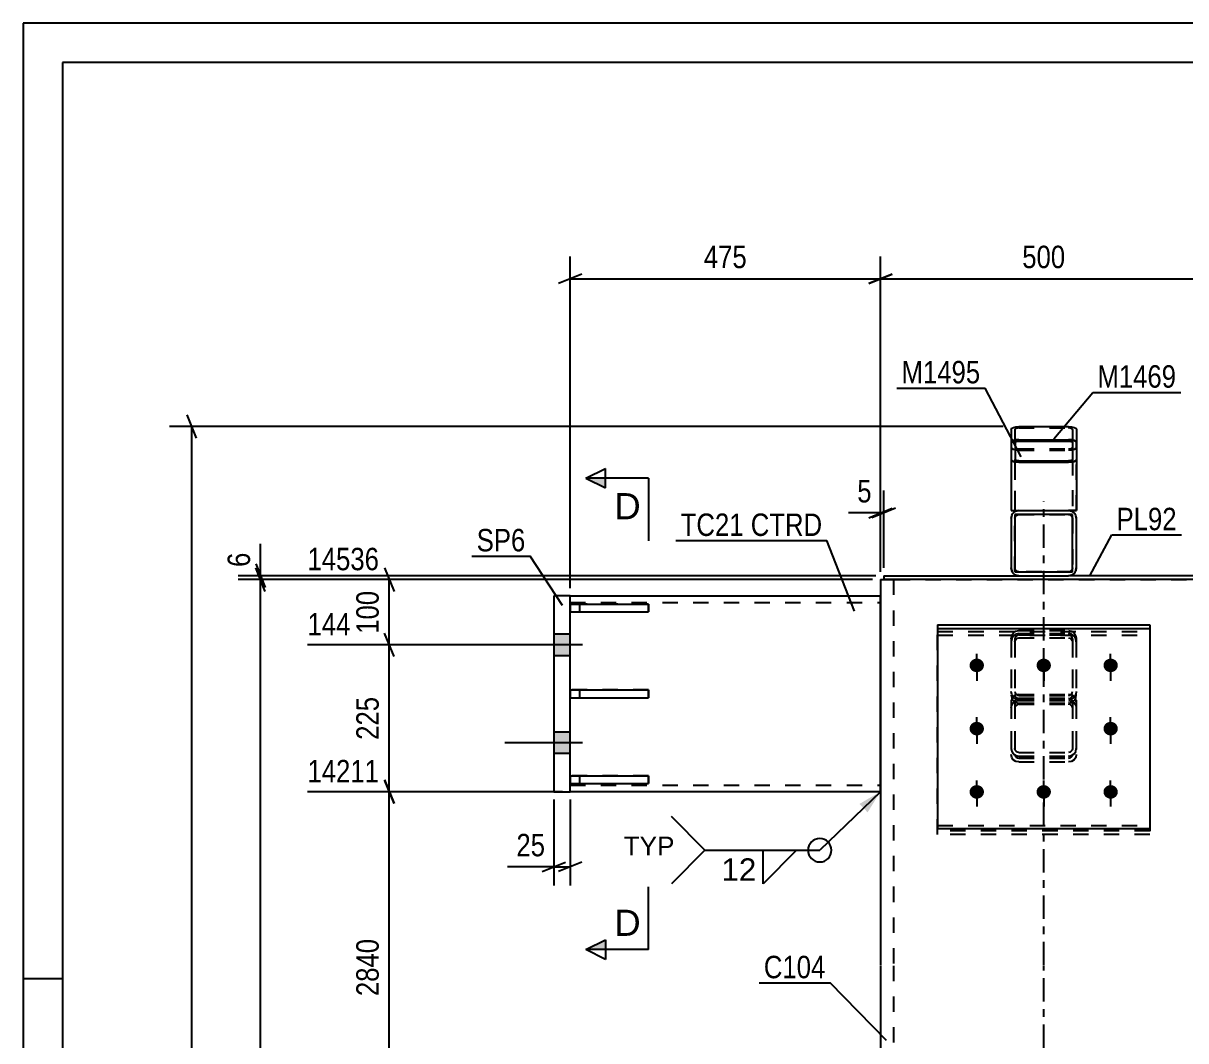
# Model space of a CAD drawing. Header units: millimetres. Extents: x -130 to 464, y -183 to 237.
# Drawn here: x -130.2 to 18.1, y 107.1 to 237 of the extents above; entities that cross this region are included whole.
import ezdxf

# ---------------------------------------------------------------- set-up
doc = ezdxf.new("R2010")
doc.units = ezdxf.units.MM
doc.linetypes.add('DXK_LINE_DOT2', pattern=[3.9198, 1.9599, -1.9599])
doc.linetypes.add('DXK_LINE_DOT3', pattern=[5.9187, 2.979, -0.9799, 0.9799, -0.9799])
doc.styles.add('Arial', font='ARIAL.TTF', dxfattribs={"height": 0.2})
doc.styles.add('Arial Narrow', font='ARIALN.TTF', dxfattribs={"height": 0.2})

# ---------------------------------------------------------------- blocks, each defined once
blk = doc.blocks.new('Unknown-284929020-1134')
at = {"color": 5, "linetype": 'Continuous'}
for p, q in [((463.79, 237.02), (-130.21, 237.02)), ((-130.21, 237.02), (-130.21, -182.98)), ((458.79, 232.02), (-125.21, 232.02)), ((-125.21, 232.02), (-125.21, -177.98)), ((-125.21, 115.02), (-130.21, 115.02))]:
    blk.add_line(p, q, dxfattribs=at)
blk = doc.blocks.new('Bolt-284929020-1228 - 1225')
at = {"color": 1, "linetype": 'DXK_LINE_DOT2'}
for p, q in [((-8.54, 155.02), (-8.54, 152.65)), ((0, 155.02), (0, 152.65)), ((8.54, 155.02), (8.54, 152.65)), ((-8.54, 146.99), (-8.54, 144.62)), ((8.54, 146.99), (8.54, 144.62)), ((-8.54, 138.96), (-8.54, 136.6)), ((0, 138.96), (0, 136.6)), ((8.54, 138.96), (8.54, 136.6))]:
    blk.add_line(p, q, dxfattribs=at)
blk = doc.blocks.new('Bolt-284929020-1231 - 1225')
at = {"linetype": 'Continuous'}
for points in [[(-62.5, 159.02), (-62.5, 156.27), (-60.42, 156.27), (-60.42, 159.02)], [(-62.5, 159.02), (-62.5, 156.27), (-60.42, 156.27), (-60.42, 159.02)], [(-62.5, 146.52), (-62.5, 143.77), (-60.42, 143.77), (-60.42, 146.52)], [(-62.5, 146.52), (-62.5, 143.77), (-60.42, 143.77), (-60.42, 146.52)]]:
    blk.add_hatch(color=1, dxfattribs=at).paths.add_polyline_path(points)
at = {"color": 1, "linetype": 'Continuous'}
for p, q in [((-60.42, 159.02), (-62.5, 159.02)), ((-60.42, 159.02), (-62.5, 159.02)), ((-58.84, 157.65), (-68.75, 157.65)), ((-58.84, 157.65), (-68.75, 157.65)), ((-60.42, 156.27), (-62.5, 156.27)), ((-60.42, 156.27), (-62.5, 156.27)), ((-60.42, 146.52), (-62.5, 146.52)), ((-60.42, 146.52), (-62.5, 146.52)), ((-58.84, 145.15), (-68.75, 145.15)), ((-58.84, 145.15), (-68.75, 145.15)), ((-60.42, 143.77), (-62.5, 143.77)), ((-60.42, 143.77), (-62.5, 143.77))]:
    blk.add_line(p, q, dxfattribs=at)
blk = doc.blocks.new('Part-284929020-1233 - 1225')
at = {"color": 7, "linetype": 'DXK_LINE_DOT3'}
for p, q in [((0, 116.77), (0, 175.98)), ((0, 29.27), (0, 116.67))]:
    blk.add_line(p, q, dxfattribs=at)
at = {"color": 2, "linetype": 'Continuous'}
for p, q in [((-20.83, 165.98), (-20.83, 116.77)), ((-20.83, 165.98), (-20.42, 165.98)), ((19.02, 165.98), (-19.02, 165.98)), ((-20.83, 116.67), (-20.83, 29.27))]:
    blk.add_line(p, q, dxfattribs=at)
at = {"color": 7, "linetype": 'DXK_LINE_DOT2'}
for p, q in [((-19.04, 165.98), (-20.42, 165.98)), ((-19.02, 165.98), (-19.86, 165.98)), ((-19.17, 165.98), (-19.17, 116.77)), ((-19.04, 165.98), (-19.02, 165.98)), ((-19.17, 116.67), (-19.17, 29.27))]:
    blk.add_line(p, q, dxfattribs=at)
blk = doc.blocks.new('Part-284929020-1385 - 1225')
at = {"color": 2, "linetype": 'Continuous'}
for p, q in [((-20.42, 166.48), (-3.17, 166.48)), ((-20.42, 166.48), (-20.42, 165.98)), ((20.42, 166.48), (3.16, 166.48)), ((20.42, 166.48), (20.42, 165.98)), ((-20.42, 165.98), (-19.02, 165.98)), ((20.42, 165.98), (19.02, 165.98))]:
    blk.add_line(p, q, dxfattribs=at)
at = {"color": 7, "linetype": 'DXK_LINE_DOT2'}
for p, q in [((-3.17, 166.48), (3.16, 166.48)), ((-19.02, 165.98), (19.02, 165.98))]:
    blk.add_line(p, q, dxfattribs=at)
blk = doc.blocks.new('Part-284929020-1256 - 1225')
at = {"color": 7, "linetype": 'DXK_LINE_DOT2'}
for p, q in [((-50.42, 151.9), (-60.42, 151.9)), ((-60.42, 151.9), (-60.42, 150.9)), ((-59.17, 150.9), (-59.17, 151.9)), ((-50.42, 150.9), (-50.42, 151.9)), ((-60.42, 150.9), (-50.42, 150.9))]:
    blk.add_line(p, q, dxfattribs=at)
blk = doc.blocks.new('Part-284929020-1257 - 1225')
at = {"color": 7, "linetype": 'DXK_LINE_DOT2'}
for p, q in [((-50.42, 140.94), (-60.42, 140.94)), ((-60.42, 140.94), (-60.42, 139.94)), ((-59.17, 139.94), (-59.17, 140.94)), ((-50.42, 139.94), (-50.42, 140.94)), ((-60.42, 139.94), (-50.42, 139.94))]:
    blk.add_line(p, q, dxfattribs=at)
blk = doc.blocks.new('Part-284929020-1258 - 1225')
at = {"color": 7, "linetype": 'DXK_LINE_DOT2'}
for p, q in [((-50.42, 162.85), (-60.42, 162.85)), ((-60.42, 162.85), (-60.42, 161.85)), ((-60.42, 161.85), (-50.42, 161.85)), ((-59.17, 161.85), (-59.17, 162.85)), ((-50.42, 161.85), (-50.42, 162.85))]:
    blk.add_line(p, q, dxfattribs=at)
blk = doc.blocks.new('Part-284929020-1259 - 1225')
at = {"color": 2, "linetype": 'Continuous'}
for p, q in [((-60.42, 151.9), (-50.42, 151.9)), ((-60.42, 151.9), (-60.42, 150.9)), ((-50.42, 151.9), (-50.42, 150.9)), ((-60.42, 150.9), (-50.42, 150.9))]:
    blk.add_line(p, q, dxfattribs=at)
at = {"color": 7, "linetype": 'DXK_LINE_DOT2'}
blk.add_line((-59.17, 150.9), (-59.17, 151.9), dxfattribs=at)
blk = doc.blocks.new('Part-284929020-1260 - 1225')
at = {"color": 2, "linetype": 'Continuous'}
for p, q in [((-60.42, 140.94), (-50.42, 140.94)), ((-60.42, 140.94), (-60.42, 139.94)), ((-50.42, 140.94), (-50.42, 139.94)), ((-60.42, 139.94), (-50.42, 139.94))]:
    blk.add_line(p, q, dxfattribs=at)
at = {"color": 7, "linetype": 'DXK_LINE_DOT2'}
blk.add_line((-59.17, 139.94), (-59.17, 140.94), dxfattribs=at)
blk = doc.blocks.new('Part-284929020-1261 - 1225')
at = {"color": 2, "linetype": 'Continuous'}
for p, q in [((-60.42, 162.85), (-50.42, 162.85)), ((-60.42, 162.85), (-60.42, 161.85)), ((-60.42, 161.85), (-50.42, 161.85)), ((-50.42, 162.85), (-50.42, 161.85))]:
    blk.add_line(p, q, dxfattribs=at)
at = {"color": 7, "linetype": 'DXK_LINE_DOT2'}
blk.add_line((-59.17, 161.85), (-59.17, 162.85), dxfattribs=at)
blk = doc.blocks.new('Part-284929020-1269 - 1225')
at = {"color": 7, "linetype": 'DXK_LINE_DOT2'}
for p, q in [((-13.54, 133.44), (-13.54, 159.34)), ((-13.54, 159.34), (13.54, 159.34)), ((-13.54, 158.89), (13.54, 158.89)), ((13.54, 159.34), (13.54, 133.44)), ((13.54, 133.89), (-13.54, 133.89)), ((13.54, 133.44), (-13.54, 133.44))]:
    blk.add_line(p, q, dxfattribs=at)
blk = doc.blocks.new('Part-284929020-1284 - 1225')
at = {"color": 2, "linetype": 'Continuous'}
for p, q in [((-4.09, 185.3), (-3.87, 185.42)), ((-3.87, 185.42), (-3.55, 185.5)), ((-3.55, 185.5), (-3.17, 185.53)), ((-3.17, 185.53), (3.17, 185.53)), ((3.17, 185.53), (3.55, 185.5)), ((3.55, 185.5), (3.87, 185.42)), ((3.87, 185.42), (4.09, 185.3)), ((-4.17, 185.17), (-4.09, 185.3)), ((-4.17, 185.17), (-4.17, 174.81)), ((4.09, 185.3), (4.17, 185.17)), ((4.17, 185.17), (4.17, 183.5))]:
    blk.add_line(p, q, dxfattribs=at)
at = {"color": 7, "linetype": 'DXK_LINE_DOT2'}
for p, q in [((-3.63, 185.23), (-3.67, 185.17)), ((-3.67, 185.17), (-3.67, 174.81)), ((-3.52, 185.29), (-3.63, 185.23)), ((-3.36, 185.33), (-3.52, 185.29)), ((-3.17, 185.35), (-3.36, 185.33)), ((-3.17, 185.35), (3.17, 185.35)), ((3.36, 185.33), (3.17, 185.35)), ((3.52, 185.29), (3.36, 185.33)), ((3.63, 185.23), (3.52, 185.29)), ((3.67, 185.17), (3.63, 185.23)), ((3.67, 185.17), (3.67, 174.81)), ((-4.09, 182.72), (-4.17, 182.86)), ((-3.87, 182.6), (-4.09, 182.72)), ((-3.55, 182.52), (-3.87, 182.6)), ((-3.67, 182.86), (-3.63, 182.79)), ((-3.63, 182.79), (-3.52, 182.73)), ((-3.17, 182.5), (-3.55, 182.52)), ((-3.52, 182.73), (-3.36, 182.69)), ((-3.36, 182.69), (-3.17, 182.68)), ((-3.17, 182.68), (3.17, 182.68)), ((-3.17, 182.5), (3.17, 182.5)), ((3.17, 182.68), (3.36, 182.69)), ((3.55, 182.52), (3.17, 182.5)), ((3.36, 182.69), (3.52, 182.73)), ((3.52, 182.73), (3.55, 182.75)), ((3.55, 182.75), (3.63, 182.79)), ((3.87, 182.6), (3.55, 182.52)), ((3.63, 182.79), (3.67, 182.86)), ((4.09, 182.72), (3.87, 182.6)), ((4.17, 182.86), (4.09, 182.72)), ((4.17, 174.81), (4.17, 183.5)), ((-4.17, 174.81), (4.17, 174.81))]:
    blk.add_line(p, q, dxfattribs=at)
blk = doc.blocks.new('Part-284929020-1299 - 1225')
at = {"color": 2, "linetype": 'Continuous'}
for p, q in [((-4.09, 183.63), (-4.16, 183.5)), ((-4.16, 183.5), (-4.16, 174.81)), ((-3.87, 183.74), (-4.09, 183.63)), ((-3.55, 183.81), (-3.87, 183.74)), ((-3.66, 183.5), (-3.63, 183.56)), ((-3.66, 183.5), (-3.66, 181.32)), ((-3.63, 183.56), (-3.52, 183.62)), ((-3.16, 183.84), (-3.55, 183.81)), ((-3.52, 183.62), (-3.36, 183.66)), ((-3.36, 183.66), (-3.16, 183.67)), ((-3.16, 183.84), (3.17, 183.84)), ((-3.16, 183.67), (3.17, 183.67)), ((3.55, 183.81), (3.17, 183.84)), ((3.17, 183.67), (3.36, 183.66)), ((3.36, 183.66), (3.52, 183.62)), ((3.52, 183.62), (3.63, 183.56)), ((3.88, 183.74), (3.55, 183.81)), ((3.63, 183.56), (3.67, 183.5)), ((3.67, 183.5), (3.67, 181.32)), ((4.09, 183.63), (3.88, 183.74)), ((4.17, 183.5), (4.09, 183.63)), ((4.17, 183.5), (4.17, 174.81)), ((-4.16, 181.32), (-4.09, 181.19)), ((-4.09, 181.19), (-3.87, 181.07)), ((-3.87, 181.07), (-3.55, 181)), ((-3.63, 181.25), (-3.66, 181.32)), ((-3.52, 181.2), (-3.63, 181.25)), ((-3.55, 181), (-3.16, 180.97)), ((-3.36, 181.16), (-3.52, 181.2)), ((-3.16, 181.15), (-3.36, 181.16)), ((-3.16, 181.15), (3.17, 181.15)), ((-3.16, 180.97), (3.17, 180.97)), ((3.36, 181.16), (3.17, 181.15)), ((3.17, 180.97), (3.55, 181)), ((3.52, 181.2), (3.36, 181.16)), ((3.63, 181.25), (3.52, 181.2)), ((3.55, 181), (3.88, 181.07)), ((3.67, 181.32), (3.63, 181.25)), ((3.88, 181.07), (4.09, 181.19)), ((4.09, 181.19), (4.17, 181.32)), ((-4.16, 174.81), (-3.17, 174.81)), ((4.09, 174.81), (3.17, 174.81)), ((4.17, 174.81), (4.09, 174.81))]:
    blk.add_line(p, q, dxfattribs=at)
at = {"color": 7, "linetype": 'DXK_LINE_DOT2'}
for p, q in [((-3.66, 174.81), (-3.66, 181.32)), ((3.67, 181.32), (3.67, 174.81)), ((-3.17, 174.81), (3.17, 174.81)), ((4.17, 174.81), (3.88, 174.81))]:
    blk.add_line(p, q, dxfattribs=at)
blk = doc.blocks.new('Part-284929020-1300 - 1225')
at = {"color": 2, "linetype": 'Continuous'}
for p, q in [((-4.09, 174.19), (-4.17, 173.81)), ((-4.17, 173.81), (-4.17, 167.48)), ((-3.17, 174.81), (-3.55, 174.74)), ((-3.17, 174.81), (3.16, 174.81)), ((3.55, 174.74), (3.16, 174.81)), ((4.16, 173.81), (4.09, 174.19)), ((4.16, 173.81), (4.16, 167.48)), ((-4.17, 167.48), (-4.09, 167.1)), ((-3.55, 166.55), (-3.17, 166.48)), ((-3.17, 166.48), (3.16, 166.48)), ((3.16, 166.48), (3.55, 166.55)), ((4.09, 167.1), (4.16, 167.48))]:
    blk.add_line(p, q, dxfattribs=at)
at = {"color": 7, "linetype": 'DXK_LINE_DOT2'}
for p, q in [((-4.17, 173.81), (-4.09, 174.19)), ((-3.67, 173.81), (-3.63, 174)), ((-3.67, 173.81), (-3.67, 167.48)), ((-3.63, 174), (-3.52, 174.17)), ((-3.55, 174.74), (-3.17, 174.81)), ((-3.52, 174.17), (-3.36, 174.27)), ((-3.36, 174.27), (-3.17, 174.31)), ((-3.17, 174.31), (3.16, 174.31)), ((3.16, 174.81), (3.55, 174.74)), ((3.16, 174.31), (3.36, 174.27)), ((3.36, 174.27), (3.52, 174.17)), ((3.52, 174.17), (3.63, 174)), ((3.63, 174), (3.66, 173.81)), ((3.66, 173.81), (3.66, 167.48)), ((4.09, 174.19), (4.16, 173.81)), ((-4.09, 167.1), (-4.17, 167.48)), ((-3.63, 167.29), (-3.67, 167.48)), ((-3.52, 167.13), (-3.63, 167.29)), ((-3.17, 166.48), (-3.55, 166.55)), ((-3.36, 167.02), (-3.52, 167.13)), ((-3.17, 166.98), (-3.36, 167.02)), ((-3.17, 166.98), (3.16, 166.98)), ((3.36, 167.02), (3.16, 166.98)), ((3.55, 166.55), (3.16, 166.48)), ((3.52, 167.13), (3.36, 167.02)), ((3.63, 167.29), (3.52, 167.13)), ((3.66, 167.48), (3.63, 167.29)), ((4.16, 167.48), (4.09, 167.1))]:
    blk.add_line(p, q, dxfattribs=at)
at = {"color": 7, "linetype": 'DXK_LINE_DOT3'}
blk.add_line((0, 170.65), (0, 170.65), dxfattribs=at)
at = {"color": 2, "linetype": 'Continuous'}
for centre, start, end in [((-3.17, 173.81), 112.5, 157.5), ((3.16, 173.81), 22.5, 67.5), ((-3.17, 167.48), 202.5, 247.5), ((3.16, 167.48), 292.5, 337.5)]:
    blk.add_arc(centre, 1, start, end, dxfattribs=at)
at = {"color": 7, "linetype": 'DXK_LINE_DOT2'}
for centre, start, end in [((-3.17, 173.81), 112.5, 157.5), ((3.16, 173.81), 22.5, 67.5), ((-3.17, 167.48), 202.5, 247.5), ((3.16, 167.48), 292.5, 337.5)]:
    blk.add_arc(centre, 1, start, end, dxfattribs=at)
blk = doc.blocks.new('Part-284929020-1440 - 1225')
at = {"color": 2, "linetype": 'Continuous'}
for p, q in [((-62.5, 163.9), (-62.5, 138.9)), ((-60.42, 163.9), (-62.5, 163.9)), ((-60.42, 138.9), (-60.42, 163.9)), ((-62.5, 138.9), (-60.42, 138.9))]:
    blk.add_line(p, q, dxfattribs=at)
blk = doc.blocks.new('Part-284929020-1447 - 1225')
at = {"color": 7, "linetype": 'DXK_LINE_DOT2'}
for p, q in [((-4.17, 158.41), (-4.09, 158.82)), ((-3.52, 158.78), (-3.63, 158.61)), ((-3.55, 159.39), (-3.17, 159.47)), ((-3.36, 158.9), (-3.52, 158.78)), ((-3.17, 158.94), (-3.36, 158.9)), ((-3.17, 159.47), (3.16, 159.47)), ((-3.17, 158.94), (3.16, 158.94)), ((3.16, 159.47), (3.55, 159.39)), ((3.36, 158.9), (3.16, 158.94)), ((3.52, 158.78), (3.36, 158.9)), ((3.63, 158.61), (3.52, 158.78)), ((4.09, 158.82), (4.16, 158.41)), ((-4.17, 158.41), (-4.17, 144.4)), ((-3.63, 158.61), (-3.67, 158.41)), ((-3.67, 158.41), (-3.67, 144.4)), ((3.66, 158.41), (3.63, 158.61)), ((3.66, 158.41), (3.66, 144.4)), ((4.16, 158.41), (4.16, 144.4)), ((-4.09, 151.31), (-4.17, 151.71)), ((-3.67, 151.71), (-3.63, 151.51)), ((-3.63, 151.51), (-3.52, 151.34)), ((-3.17, 151.33), (-3.55, 151.26)), ((-3.52, 151.34), (-3.36, 151.22)), ((-3.17, 151.33), (3.16, 151.33)), ((3.55, 151.26), (3.16, 151.33)), ((3.36, 151.22), (3.52, 151.34)), ((3.52, 151.34), (3.63, 151.51)), ((3.63, 151.51), (3.66, 151.71)), ((4.16, 151.71), (4.09, 151.31)), ((-4.09, 150.75), (-4.17, 150.38)), ((-3.88, 151.05), (-4.09, 150.75)), ((-3.55, 151.26), (-3.88, 151.05)), ((-3.67, 150.38), (-3.63, 150.57)), ((-3.63, 150.57), (-3.52, 150.72)), ((-3.17, 150.65), (-3.55, 150.74)), ((-3.52, 150.72), (-3.36, 150.82)), ((-3.36, 151.22), (-3.17, 151.18)), ((-3.36, 150.82), (-3.17, 150.86)), ((-3.17, 151.18), (3.16, 151.18)), ((-3.17, 150.86), (3.16, 150.86)), ((-3.17, 150.65), (3.16, 150.65)), ((3.16, 151.18), (3.36, 151.22)), ((3.16, 150.86), (3.36, 150.82)), ((3.55, 150.74), (3.16, 150.65)), ((3.36, 150.82), (3.52, 150.72)), ((3.52, 150.72), (3.63, 150.57)), ((3.87, 151.05), (3.55, 151.26)), ((3.63, 150.57), (3.66, 150.38)), ((4.09, 150.75), (3.87, 151.05)), ((4.16, 150.38), (4.09, 150.75)), ((-4.17, 144.4), (-4.09, 144.03)), ((-4.09, 144.03), (-3.88, 143.73)), ((-3.63, 144.22), (-3.67, 144.4)), ((-3.52, 144.06), (-3.63, 144.22)), ((-3.36, 143.96), (-3.52, 144.06)), ((-3.17, 143.92), (-3.36, 143.96)), ((-3.17, 143.92), (3.16, 143.92)), ((3.36, 143.96), (3.16, 143.92)), ((3.52, 144.06), (3.36, 143.96)), ((3.63, 144.22), (3.52, 144.06)), ((3.66, 144.4), (3.63, 144.22)), ((3.87, 143.73), (4.09, 144.03)), ((4.09, 144.03), (4.16, 144.4)), ((-3.88, 143.73), (-3.55, 143.52)), ((-3.55, 143.52), (-3.17, 143.45)), ((-3.17, 143.45), (3.16, 143.45)), ((3.16, 143.45), (3.55, 143.52)), ((3.55, 143.52), (3.87, 143.73))]:
    blk.add_line(p, q, dxfattribs=at)
for centre, start, end in [((-3.13, 158.45), 114.1353, 159.0718), ((3.13, 158.45), 20.9282, 65.8647), ((-3.13, 151.68), 200.9282, 245.8647), ((3.13, 151.68), 294.1353, 339.0718)]:
    blk.add_arc(centre, 1.03, start, end, dxfattribs=at)
blk = doc.blocks.new('Part-284929020-1451 - 1225')
at = {"color": 7, "linetype": 'DXK_LINE_DOT2'}
for p, q in [((-3.17, 159.09), (-3.55, 159)), ((-3.17, 159.09), (3.16, 159.09)), ((3.55, 159), (3.16, 159.09)), ((-4.09, 158.43), (-4.17, 158.02)), ((-4.17, 158.02), (-4.17, 143.64)), ((-3.67, 158.02), (-3.63, 158.23)), ((-3.67, 158.02), (-3.67, 143.64)), ((-3.63, 158.23), (-3.52, 158.4)), ((-3.52, 158.4), (-3.36, 158.51)), ((-3.36, 158.51), (-3.17, 158.55)), ((-3.17, 158.55), (3.16, 158.55)), ((3.16, 158.55), (3.36, 158.51)), ((3.36, 158.51), (3.52, 158.4)), ((3.52, 158.4), (3.63, 158.23)), ((3.63, 158.23), (3.66, 158.02)), ((3.66, 158.02), (3.66, 143.64)), ((4.16, 158.02), (4.09, 158.43)), ((4.16, 158.02), (4.16, 143.64)), ((-4.17, 151.28), (-4.09, 150.87)), ((-4.17, 149.6), (-4.09, 149.96)), ((-4.09, 149.96), (-3.88, 150.26)), ((-3.88, 150.26), (-3.55, 150.46)), ((-3.63, 151.08), (-3.67, 151.28)), ((-3.52, 150.91), (-3.63, 151.08)), ((-3.52, 149.93), (-3.63, 149.78)), ((-3.55, 150.46), (-3.17, 150.54)), ((-3.55, 150.3), (-3.17, 150.22)), ((-3.36, 150.79), (-3.52, 150.91)), ((-3.36, 150.03), (-3.52, 149.93)), ((-3.17, 150.75), (-3.36, 150.79)), ((-3.17, 150.07), (-3.36, 150.03)), ((-3.17, 150.75), (3.16, 150.75)), ((-3.17, 150.54), (3.16, 150.54)), ((-3.17, 150.22), (3.16, 150.22)), ((-3.17, 150.07), (3.16, 150.07)), ((3.36, 150.79), (3.16, 150.75)), ((3.16, 150.54), (3.55, 150.46)), ((3.16, 150.22), (3.55, 150.3)), ((3.36, 150.03), (3.16, 150.07)), ((3.52, 150.91), (3.36, 150.79)), ((3.52, 149.93), (3.36, 150.03)), ((3.63, 151.08), (3.52, 150.91)), ((3.63, 149.78), (3.52, 149.93)), ((3.55, 150.46), (3.87, 150.26)), ((3.66, 151.28), (3.63, 151.08)), ((3.87, 150.26), (4.09, 149.96)), ((4.09, 150.87), (4.16, 151.28)), ((4.09, 149.96), (4.16, 149.6)), ((-3.63, 149.78), (-3.67, 149.6)), ((3.66, 149.6), (3.63, 149.78)), ((-4.09, 143.28), (-4.17, 143.64)), ((-3.88, 142.98), (-4.09, 143.28)), ((-3.55, 142.78), (-3.88, 142.98)), ((-3.67, 143.64), (-3.63, 143.46)), ((-3.63, 143.46), (-3.52, 143.31)), ((-3.17, 142.7), (-3.55, 142.78)), ((-3.52, 143.31), (-3.36, 143.21)), ((-3.36, 143.21), (-3.17, 143.17)), ((-3.17, 143.17), (3.16, 143.17)), ((-3.17, 142.7), (3.16, 142.7)), ((3.16, 143.17), (3.36, 143.21)), ((3.55, 142.78), (3.16, 142.7)), ((3.36, 143.21), (3.52, 143.31)), ((3.52, 143.31), (3.63, 143.46)), ((3.87, 142.98), (3.55, 142.78)), ((3.63, 143.46), (3.66, 143.64)), ((4.09, 143.28), (3.87, 142.98)), ((4.16, 143.64), (4.09, 143.28))]:
    blk.add_line(p, q, dxfattribs=at)
for centre, start, end in [((-3.13, 158.06), 114.32, 159.2417), ((3.12, 158.06), 20.7583, 65.68), ((-3.13, 151.24), 200.7583, 245.68), ((3.12, 151.24), 294.32, 339.2417)]:
    blk.add_arc(centre, 1.03, start, end, dxfattribs=at)
blk = doc.blocks.new('Part-284929020-1476 - 1225')
at = {"color": 2, "linetype": 'Continuous'}
for p, q in [((-60.42, 163.9), (-20.84, 163.9)), ((-20.84, 138.9), (-20.84, 163.9)), ((-20.84, 138.9), (-60.42, 138.9))]:
    blk.add_line(p, q, dxfattribs=at)
at = {"color": 7, "linetype": 'DXK_LINE_DOT2'}
for p, q in [((-60.42, 138.9), (-60.42, 163.9)), ((-60.42, 163.06), (-20.84, 163.06)), ((-60.42, 139.73), (-20.84, 139.73)), ((-20.84, 139.73), (-20.84, 139.79))]:
    blk.add_line(p, q, dxfattribs=at)
blk = doc.blocks.new('Part-284929020-1485 - 1225')
at = {"color": 2, "linetype": 'Continuous'}
for p, q in [((-13.54, 160.19), (-13.54, 134.15)), ((-13.54, 160.19), (13.54, 160.19)), ((13.54, 160.19), (13.54, 134.15)), ((-13.54, 159.76), (13.54, 159.76)), ((13.54, 134.15), (-13.54, 134.15))]:
    blk.add_line(p, q, dxfattribs=at)
at = {"color": 7, "linetype": 'DXK_LINE_DOT2'}
blk.add_line((-13.54, 134.59), (13.54, 134.59), dxfattribs=at)
blk = doc.blocks.new('Bolt-284929020-1486 - 1225')
at = {"linetype": 'Continuous'}
for points in [[(-8.54, 155.9), (-8.35, 155.88), (-8.17, 155.82), (-8, 155.73), (-7.86, 155.61), (-7.75, 155.47), (-7.67, 155.3), (-7.63, 155.12), (-7.63, 154.94), (-7.67, 154.77), (-7.75, 154.6), (-7.86, 154.45), (-8, 154.33), (-8.17, 154.24), (-8.35, 154.19), (-8.54, 154.17), (-8.73, 154.19), (-8.92, 154.24), (-9.08, 154.33), (-9.22, 154.45), (-9.34, 154.6), (-9.42, 154.77), (-9.46, 154.94), (-9.46, 155.12), (-9.42, 155.3), (-9.34, 155.47), (-9.22, 155.61), (-9.08, 155.73), (-8.92, 155.82), (-8.73, 155.88)], [(0, 155.9), (0.19, 155.88), (0.37, 155.82), (0.54, 155.73), (0.68, 155.61), (0.79, 155.47), (0.87, 155.3), (0.91, 155.12), (0.91, 154.94), (0.87, 154.77), (0.79, 154.6), (0.68, 154.45), (0.54, 154.33), (0.37, 154.24), (0.19, 154.19), (0, 154.17), (-0.19, 154.19), (-0.37, 154.24), (-0.54, 154.33), (-0.68, 154.45), (-0.8, 154.6), (-0.87, 154.77), (-0.91, 154.94), (-0.91, 155.12), (-0.87, 155.3), (-0.8, 155.47), (-0.68, 155.61), (-0.54, 155.73), (-0.37, 155.82), (-0.19, 155.88)], [(8.54, 155.9), (8.73, 155.88), (8.91, 155.82), (9.08, 155.73), (9.22, 155.61), (9.33, 155.47), (9.41, 155.3), (9.45, 155.12), (9.45, 154.94), (9.41, 154.77), (9.33, 154.6), (9.22, 154.45), (9.08, 154.33), (8.91, 154.24), (8.73, 154.19), (8.54, 154.17), (8.35, 154.19), (8.17, 154.24), (8, 154.33), (7.86, 154.45), (7.75, 154.6), (7.67, 154.77), (7.63, 154.94), (7.63, 155.12), (7.67, 155.3), (7.75, 155.47), (7.86, 155.61), (8, 155.73), (8.17, 155.82), (8.35, 155.88)], [(-8.54, 147.82), (-8.35, 147.8), (-8.17, 147.75), (-8, 147.66), (-7.86, 147.54), (-7.75, 147.39), (-7.67, 147.22), (-7.63, 147.05), (-7.63, 146.87), (-7.67, 146.69), (-7.75, 146.52), (-7.86, 146.38), (-8, 146.26), (-8.17, 146.16), (-8.35, 146.11), (-8.54, 146.09), (-8.73, 146.11), (-8.92, 146.16), (-9.08, 146.26), (-9.22, 146.38), (-9.34, 146.52), (-9.42, 146.69), (-9.46, 146.87), (-9.46, 147.05), (-9.42, 147.22), (-9.34, 147.39), (-9.22, 147.54), (-9.08, 147.66), (-8.92, 147.75), (-8.73, 147.8)], [(8.54, 147.82), (8.73, 147.8), (8.91, 147.75), (9.08, 147.66), (9.22, 147.54), (9.33, 147.39), (9.41, 147.22), (9.45, 147.05), (9.45, 146.87), (9.41, 146.69), (9.33, 146.52), (9.22, 146.38), (9.08, 146.26), (8.91, 146.16), (8.73, 146.11), (8.54, 146.09), (8.35, 146.11), (8.17, 146.16), (8, 146.26), (7.86, 146.38), (7.75, 146.52), (7.67, 146.69), (7.63, 146.87), (7.63, 147.05), (7.67, 147.22), (7.75, 147.39), (7.86, 147.54), (8, 147.66), (8.17, 147.75), (8.35, 147.8)], [(-8.54, 139.75), (-8.35, 139.73), (-8.17, 139.67), (-8, 139.58), (-7.86, 139.46), (-7.75, 139.31), (-7.67, 139.15), (-7.63, 138.97), (-7.63, 138.79), (-7.67, 138.61), (-7.75, 138.45), (-7.86, 138.3), (-8, 138.18), (-8.17, 138.09), (-8.35, 138.03), (-8.54, 138.01), (-8.73, 138.03), (-8.92, 138.09), (-9.08, 138.18), (-9.22, 138.3), (-9.34, 138.45), (-9.42, 138.61), (-9.46, 138.79), (-9.46, 138.97), (-9.42, 139.15), (-9.34, 139.31), (-9.22, 139.46), (-9.08, 139.58), (-8.92, 139.67), (-8.73, 139.73)], [(0, 139.75), (0.19, 139.73), (0.37, 139.67), (0.54, 139.58), (0.68, 139.46), (0.79, 139.31), (0.87, 139.15), (0.91, 138.97), (0.91, 138.79), (0.87, 138.61), (0.79, 138.45), (0.68, 138.3), (0.54, 138.18), (0.37, 138.09), (0.19, 138.03), (0, 138.01), (-0.19, 138.03), (-0.37, 138.09), (-0.54, 138.18), (-0.68, 138.3), (-0.8, 138.45), (-0.87, 138.61), (-0.91, 138.79), (-0.91, 138.97), (-0.87, 139.15), (-0.8, 139.31), (-0.68, 139.46), (-0.54, 139.58), (-0.37, 139.67), (-0.19, 139.73)], [(8.54, 139.75), (8.73, 139.73), (8.91, 139.67), (9.08, 139.58), (9.22, 139.46), (9.33, 139.31), (9.41, 139.15), (9.45, 138.97), (9.45, 138.79), (9.41, 138.61), (9.33, 138.45), (9.22, 138.3), (9.08, 138.18), (8.91, 138.09), (8.73, 138.03), (8.54, 138.01), (8.35, 138.03), (8.17, 138.09), (8, 138.18), (7.86, 138.3), (7.75, 138.45), (7.67, 138.61), (7.63, 138.79), (7.63, 138.97), (7.67, 139.15), (7.75, 139.31), (7.86, 139.46), (8, 139.58), (8.17, 139.67), (8.35, 139.73)]]:
    blk.add_hatch(color=1, dxfattribs=at).paths.add_polyline_path(points)
at = {"color": 1, "linetype": 'Continuous'}
for p, q in [((-8.54, 154.25), (-8.54, 156.5)), ((0, 154.25), (0, 156.5)), ((8.54, 154.25), (8.54, 156.5)), ((-8.54, 146.17), (-8.54, 148.42)), ((8.54, 146.17), (8.54, 148.42)), ((-8.54, 138.09), (-8.54, 140.34)), ((0, 138.09), (0, 140.34)), ((8.54, 138.09), (8.54, 140.34))]:
    blk.add_line(p, q, dxfattribs=at)
blk = doc.blocks.new('Part-284929020-1492 - 1225')
at = {"color": 7, "linetype": 'DXK_LINE_DOT2'}
for p, q in [((3.66, 174.31), (-3.67, 174.31)), ((-3.67, 166.98), (-3.67, 174.31)), ((3.66, 166.98), (3.66, 174.31)), ((3.66, 166.98), (-3.67, 166.98))]:
    blk.add_line(p, q, dxfattribs=at)
blk = doc.blocks.new('Part-284929020-1493 - 1225')
at = {"color": 2, "linetype": 'Continuous'}
for p, q in [((3.66, 174.31), (-3.67, 174.31)), ((-3.67, 174.31), (-3.67, 166.98)), ((3.66, 166.98), (3.66, 174.31)), ((-3.67, 166.98), (3.66, 166.98))]:
    blk.add_line(p, q, dxfattribs=at)
blk = doc.blocks.new('StraightDimension-284929020-1595 - 1225')
at = {"color": 7, "linetype": 'Continuous'}
for p, q in [((-62.5, 137.9), (-62.5, 126.91)), ((-60.42, 137.9), (-60.42, 126.91)), ((-62.5, 129.31), (-68.41, 129.31)), ((-62.5, 129.31), (-68.41, 129.31)), ((-64, 128.71), (-61, 129.91)), ((-62.5, 129.31), (-60.42, 129.31)), ((-58.92, 129.91), (-61.92, 128.71))]:
    blk.add_line(p, q, dxfattribs=at)
at = {"color": 0}
blk.add_wipeout([(-63.03, 130.06), (-63.03, 134.26), (-67.88, 134.26), (-67.88, 130.06)], dxfattribs=at)
at = {"color": 3, "style": 'Arial Narrow'}
blk.add_text('25', height=2.863, dxfattribs=at).set_placement((-67.28, 130.66))
blk = doc.blocks.new('StraightDimension-284929020-1620 - 1225')
at = {"color": 7, "linetype": 'Continuous'}
for p, q in [((-82.9, 137.4), (-84.1, 140.4)), ((-61.42, 138.9), (-93.94, 138.9)), ((-83.5, 94.05), (-83.5, 138.9)), ((-84.1, 95.55), (-82.9, 92.55)), ((-64.33, 94.05), (-93.94, 94.05))]:
    blk.add_line(p, q, dxfattribs=at)
at = {"color": 0}
blk.add_wipeout([(-84.25, 120.73), (-88.45, 120.73), (-88.45, 112.21), (-84.25, 112.21)], dxfattribs=at)
at = {"color": 3, "style": 'Arial Narrow'}
blk.add_text('2840', height=2.863, rotation=90.0002, dxfattribs=at).set_placement((-84.85, 112.81))
at = {"color": 0, "linetype": 'Continuous'}
blk.add_wipeout([(-84.2, 139.5), (-84.2, 143.7), (-94.54, 143.7), (-94.54, 139.5)], dxfattribs=at)
at = {"color": 3, "linetype": 'Continuous', "style": 'Arial Narrow'}
blk.add_text('14211', height=2.863, dxfattribs=at).set_placement((-93.94, 140.1))
blk = doc.blocks.new('StraightDimension-284929020-1627 - 1225')
at = {"color": 7, "linetype": 'Continuous'}
for p, q in [((-82.9, 156.15), (-84.1, 159.15)), ((-63.5, 157.65), (-93.94, 157.65)), ((-83.5, 138.9), (-83.5, 157.65)), ((-84.1, 140.4), (-82.9, 137.4)), ((-61.42, 138.9), (-93.94, 138.9))]:
    blk.add_line(p, q, dxfattribs=at)
at = {"color": 0}
blk.add_wipeout([(-84.25, 151.61), (-88.45, 151.61), (-88.45, 144.93), (-84.25, 144.93)], dxfattribs=at)
at = {"color": 3, "style": 'Arial Narrow'}
blk.add_text('225', height=2.863, rotation=90.0002, dxfattribs=at).set_placement((-84.85, 145.53))
at = {"color": 0, "linetype": 'Continuous'}
blk.add_wipeout([(-84.2, 158.25), (-84.2, 162.45), (-94.54, 162.45), (-94.54, 158.25)], dxfattribs=at)
at = {"color": 3, "linetype": 'Continuous', "style": 'Arial Narrow'}
blk.add_text('14436', height=2.863, dxfattribs=at).set_placement((-93.94, 158.85))
blk = doc.blocks.new('StraightDimension-284929020-1634 - 1225')
at = {"color": 7, "linetype": 'Continuous'}
for p, q in [((-84.1, 167.48), (-82.9, 164.48)), ((-21.83, 165.98), (-93.94, 165.98)), ((-83.5, 157.65), (-83.5, 165.98)), ((-82.9, 156.15), (-84.1, 159.15)), ((-63.5, 157.65), (-93.94, 157.65))]:
    blk.add_line(p, q, dxfattribs=at)
at = {"color": 0, "linetype": 'Continuous'}
blk.add_wipeout([(-84.2, 166.58), (-84.2, 170.78), (-94.54, 170.78), (-94.54, 166.58)], dxfattribs=at)
at = {"color": 0}
blk.add_wipeout([(-84.25, 165.15), (-88.45, 165.15), (-88.45, 158.47), (-84.25, 158.47)], dxfattribs=at)
at = {"color": 3, "linetype": 'Continuous', "style": 'Arial Narrow'}
blk.add_text('14536', height=2.863, dxfattribs=at).set_placement((-93.94, 167.18))
at = {"color": 3, "style": 'Arial Narrow'}
blk.add_text('100', height=2.863, rotation=90.0002, dxfattribs=at).set_placement((-84.85, 159.07))
blk = doc.blocks.new('StraightDimension-284929020-1696 - 1225')
at = {"color": 7, "linetype": 'Continuous'}
for p, q in [((-60.42, 164.9), (-60.42, 207.25)), ((-20.83, 166.98), (-20.83, 207.25)), ((-58.92, 205), (-61.92, 203.8)), ((-22.33, 203.8), (-19.33, 205)), ((-60.42, 204.4), (-20.83, 204.4))]:
    blk.add_line(p, q, dxfattribs=at)
at = {"color": 0}
blk.add_wipeout([(-37.28, 205.15), (-37.28, 209.35), (-43.97, 209.35), (-43.97, 205.15)], dxfattribs=at)
at = {"color": 3, "style": 'Arial Narrow'}
blk.add_text('475', height=2.863, dxfattribs=at).set_placement((-43.37, 205.75))
blk = doc.blocks.new('StraightDimension-284929020-1704 - 1225')
at = {"color": 7, "linetype": 'Continuous'}
for p, q in [((-20.83, 166.98), (-20.83, 207.25)), ((20.83, 166.98), (20.83, 207.25)), ((-19.33, 205), (-22.33, 203.8)), ((19.33, 203.8), (22.33, 205)), ((-20.83, 204.4), (20.83, 204.4))]:
    blk.add_line(p, q, dxfattribs=at)
at = {"color": 0}
blk.add_wipeout([(3.34, 205.15), (3.34, 209.35), (-3.34, 209.35), (-3.34, 205.15)], dxfattribs=at)
at = {"color": 3, "style": 'Arial Narrow'}
blk.add_text('500', height=2.863, dxfattribs=at).set_placement((-2.74, 205.75))
blk = doc.blocks.new('StraightDimension-284929020-1723 - 1225')
at = {"color": 7, "linetype": 'Continuous'}
for p, q in [((-20.83, 166.98), (-20.83, 177.34)), ((-20.42, 167.48), (-20.42, 177.34)), ((-22.33, 173.89), (-19.33, 175.09)), ((-18.92, 175.09), (-21.92, 173.89)), ((-20.83, 174.49), (-24.91, 174.49)), ((-20.83, 174.49), (-24.91, 174.49)), ((-20.83, 174.49), (-20.42, 174.49))]:
    blk.add_line(p, q, dxfattribs=at)
at = {"color": 0}
blk.add_wipeout([(-21.36, 175.24), (-21.36, 179.44), (-24.39, 179.44), (-24.39, 175.24)], dxfattribs=at)
at = {"color": 3, "style": 'Arial Narrow'}
blk.add_text('5', height=2.86, dxfattribs=at).set_placement((-23.79, 175.84))
blk = doc.blocks.new('StraightDimension-284929020-1860 - 1225')
at = {"color": 7, "linetype": 'Continuous'}
for p, q in [((-99.92, 166.48), (-99.92, 170.56)), ((-99.92, 166.48), (-99.92, 170.56)), ((-100.52, 167.98), (-99.32, 164.98)), ((-21.42, 166.48), (-102.77, 166.48)), ((-99.32, 164.48), (-100.52, 167.48)), ((-99.92, 165.98), (-99.92, 166.48)), ((-21.83, 165.98), (-102.77, 165.98))]:
    blk.add_line(p, q, dxfattribs=at)
at = {"color": 0}
blk.add_wipeout([(-100.67, 170.03), (-104.87, 170.03), (-104.87, 167), (-100.67, 167)], dxfattribs=at)
at = {"color": 3, "style": 'Arial Narrow'}
blk.add_text('6', height=2.86, rotation=90.0002, dxfattribs=at).set_placement((-101.27, 167.6))
blk = doc.blocks.new('StraightDimension-284929020-1879 - 1225')
at = {"color": 7, "linetype": 'Continuous'}
for p, q in [((-99.32, 164.48), (-100.52, 167.48)), ((-21.83, 165.98), (-102.77, 165.98)), ((-99.92, 0), (-99.92, 165.98))]:
    blk.add_line(p, q, dxfattribs=at)
blk = doc.blocks.new('StraightDimension-284929020-7842 - 1225')
at = {"color": 7, "linetype": 'Continuous'}
for p, q in [((-108.11, 184.03), (-109.31, 187.03)), ((-5.17, 185.53), (-111.56, 185.53)), ((-108.71, -2.08), (-108.71, 185.53))]:
    blk.add_line(p, q, dxfattribs=at)
blk = doc.blocks.new('Mark-284929020-1280 - 1225')
at = {"color": 0}
blk.add_wipeout([(16.9, 190.49), (16.9, 193.49), (6.85, 193.49), (6.85, 190.49)], dxfattribs=at)
blk.add_wipeout([(16.9, 190.49), (16.9, 193.49), (6.85, 193.49), (6.85, 190.49)], dxfattribs=at)
at = {"color": 30, "linetype": 'Continuous'}
for p, q in [((1.29, 183.95), (6.25, 189.89)), ((6.25, 189.89), (17.5, 189.89))]:
    blk.add_line(p, q, dxfattribs=at)
at = {"color": 3, "style": 'Arial Narrow'}
blk.add_text('M1469', height=2.863, dxfattribs=at).set_placement((6.85, 190.49))
blk = doc.blocks.new('Mark-284929020-1295 - 1225')
at = {"color": 0}
blk.add_wipeout([(-8.08, 191.04), (-8.08, 194.04), (-18.14, 194.04), (-18.14, 191.04)], dxfattribs=at)
blk.add_wipeout([(-8.08, 191.04), (-8.08, 194.04), (-18.14, 194.04), (-18.14, 191.04)], dxfattribs=at)
at = {"color": 30, "linetype": 'Continuous'}
for p in [(-18.74, 190.44), (-2.86, 181.64)]:
    blk.add_line(p, (-7.48, 190.44), dxfattribs=at)
at = {"color": 3, "style": 'Arial Narrow'}
blk.add_text('M1495', height=2.863, dxfattribs=at).set_placement((-18.14, 191.04))
blk = doc.blocks.new('Mark-284929020-1381 - 1225')
at = {"color": 0}
blk.add_wipeout([(16.96, 172.29), (16.96, 175.29), (9.29, 175.29), (9.29, 172.29)], dxfattribs=at)
blk.add_wipeout([(16.96, 172.29), (16.96, 175.29), (9.29, 175.29), (9.29, 172.29)], dxfattribs=at)
at = {"color": 30, "linetype": 'Continuous'}
for p, q in [((5.89, 166.48), (8.69, 171.69)), ((8.69, 171.69), (17.56, 171.69))]:
    blk.add_line(p, q, dxfattribs=at)
at = {"color": 3, "style": 'Arial Narrow'}
blk.add_text('PL92', height=2.863, dxfattribs=at).set_placement((9.29, 172.29))
blk = doc.blocks.new('Mark-284929020-1436 - 1225')
at = {"color": 0}
blk.add_wipeout([(-66.14, 169.59), (-66.14, 172.59), (-72.35, 172.59), (-72.35, 169.59)], dxfattribs=at)
blk.add_wipeout([(-66.14, 169.59), (-66.14, 172.59), (-72.35, 172.59), (-72.35, 169.59)], dxfattribs=at)
at = {"color": 30, "linetype": 'Continuous'}
for p in [(-72.95, 168.99), (-61.41, 162.67)]:
    blk.add_line(p, (-65.54, 168.99), dxfattribs=at)
at = {"color": 3, "style": 'Arial Narrow'}
blk.add_text('SP6', height=2.863, dxfattribs=at).set_placement((-72.35, 169.59))
blk = doc.blocks.new('Mark-284929020-1472 - 1225')
at = {"color": 0}
for points in [[(-38.28, 171.56), (-38.28, 174.56), (-46.32, 174.56), (-46.32, 171.56)], [(-28.26, 171.56), (-28.26, 174.56), (-37.38, 174.56), (-37.38, 171.56)]]:
    blk.add_wipeout(points, dxfattribs=at)
for points in [[(-38.28, 171.56), (-38.28, 174.56), (-46.32, 174.56), (-46.32, 171.56)], [(-28.26, 171.56), (-28.26, 174.56), (-37.38, 174.56), (-37.38, 171.56)]]:
    blk.add_wipeout(points, dxfattribs=at)
at = {"color": 30, "linetype": 'Continuous'}
for p in [(-46.92, 170.96), (-24.13, 161.97)]:
    blk.add_line(p, (-27.66, 170.96), dxfattribs=at)
at = {"color": 3, "style": 'Arial Narrow'}
for s, p in [('TC21', (-46.32, 171.56)), ('CTRD', (-37.38, 171.56))]:
    blk.add_text(s, height=2.863, dxfattribs=at).set_placement(p)
blk = doc.blocks.new('SectionMark-284929020-1984 - 1225')
at = {"linetype": 'Continuous'}
for points in [[(-55.92, 178.94), (-55.92, 177.69), (-58.42, 178.94)], [(-55.92, 120), (-55.92, 118.75), (-58.42, 118.75)]]:
    blk.add_hatch(color=6, dxfattribs=at).paths.add_polyline_path(points)
at = {"color": 6, "linetype": 'Continuous'}
for p, q in [((-58.42, 178.94), (-55.92, 180.19)), ((-55.92, 177.69), (-55.92, 180.19)), ((-50.42, 178.94), (-58.42, 178.94)), ((-58.42, 178.94), (-55.92, 177.69)), ((-50.42, 178.94), (-50.42, 170.94)), ((-50.42, 118.75), (-50.42, 126.75)), ((-58.42, 118.75), (-55.92, 120)), ((-50.42, 118.75), (-58.42, 118.75)), ((-55.92, 117.5), (-58.42, 118.75)), ((-55.92, 120), (-55.92, 117.5))]:
    blk.add_line(p, q, dxfattribs=at)
at = {"color": 0, "linetype": 'Continuous'}
for points in [[(-51.42, 173.69), (-51.42, 177.19), (-54.79, 177.19), (-54.79, 173.69)], [(-51.42, 120.5), (-51.42, 124), (-54.79, 124), (-54.79, 120.5)]]:
    blk.add_wipeout(points, dxfattribs=at)
at = {"color": 3, "linetype": 'Continuous', "style": 'Arial'}
for p in [(-54.79, 173.69), (-54.79, 120.5)]:
    blk.add_text('D', height=3.34, dxfattribs=at).set_placement(p)
blk = doc.blocks.new('WeldMark-284929020-1992 - 1225')
at = {"linetype": 'Continuous'}
blk.add_hatch(color=30, dxfattribs=at).paths.add_polyline_path([(-23.51, 137.35), (-20.84, 138.9), (-22.47, 136.27)])
at = {"color": 30, "linetype": 'Continuous'}
blk.add_line((-20.84, 138.9), (-28.57, 131.43), dxfattribs=at)
at = {"color": 3, "linetype": 'Continuous'}
for q in [(-47.5, 135.72), (-47.5, 127.15)]:
    blk.add_line((-43.22, 131.43), q, dxfattribs=at)
for start, end in [(90, 270), (270, 90)]:
    blk.add_arc((-28.57, 131.43), 1.5, start, end, dxfattribs=at)
at = {"color": 0}
blk.add_wipeout([(-36.47, 127.33), (-36.47, 130.73), (-41.32, 130.73), (-41.32, 127.33)], dxfattribs=at)
at = {"color": 30, "linetype": 'Continuous'}
blk.add_line((-43.22, 131.43), (-28.57, 131.43), dxfattribs=at)
at = {"color": 3, "linetype": 'Continuous'}
for p, q in [((-35.81, 131.43), (-31.53, 131.43)), ((-31.53, 131.43), (-35.81, 127.15)), ((-35.81, 127.15), (-35.81, 131.43))]:
    blk.add_line(p, q, dxfattribs=at)
at = {"color": 3, "style": 'Arial'}
blk.add_text('12', height=2.865, dxfattribs=at).set_placement((-41.12, 127.53))
at = {"color": 0, "linetype": 'Continuous'}
blk.add_wipeout([(-47.12, 130.78), (-47.12, 133.28), (-53.6, 133.28), (-53.6, 130.78)], dxfattribs=at)
blk.add_wipeout([(-47.12, 130.78), (-47.12, 133.28), (-53.6, 133.28), (-53.6, 130.78)], dxfattribs=at)
at = {"color": 3, "linetype": 'Continuous', "style": 'Arial'}
blk.add_text('TYP', height=2.388, dxfattribs=at).set_placement((-53.6, 130.78))
blk = doc.blocks.new('Mark-284929020-6558 - 1225')
at = {"color": 0}
blk.add_wipeout([(-27.85, 115.09), (-27.85, 118.09), (-35.71, 118.09), (-35.71, 115.09)], dxfattribs=at)
blk.add_wipeout([(-27.85, 115.09), (-27.85, 118.09), (-35.71, 118.09), (-35.71, 115.09)], dxfattribs=at)
at = {"color": 30, "linetype": 'Continuous'}
for p in [(-36.31, 114.49), (-20.04, 107.14)]:
    blk.add_line(p, (-27.25, 114.49), dxfattribs=at)
at = {"color": 3, "style": 'Arial Narrow'}
blk.add_text('C104', height=2.863, dxfattribs=at).set_placement((-35.71, 115.09))

msp = doc.modelspace()

# ---------------------------------------------------------------- block references
for name in ['Unknown-284929020-1134', 'Part-284929020-1284 - 1225', 'Part-284929020-1299 - 1225', 'Part-284929020-1233 - 1225', 'Part-284929020-1300 - 1225', 'Part-284929020-1492 - 1225', 'Part-284929020-1493 - 1225', 'Part-284929020-1385 - 1225', 'Part-284929020-1440 - 1225', 'Part-284929020-1476 - 1225', 'Part-284929020-1258 - 1225', 'Part-284929020-1261 - 1225', 'Part-284929020-1485 - 1225', 'Bolt-284929020-1231 - 1225', 'Part-284929020-1269 - 1225', 'Part-284929020-1447 - 1225', 'Part-284929020-1451 - 1225', 'Bolt-284929020-1486 - 1225', 'Bolt-284929020-1228 - 1225', 'Part-284929020-1256 - 1225', 'Part-284929020-1259 - 1225', 'Part-284929020-1257 - 1225', 'Part-284929020-1260 - 1225']:
    msp.add_blockref(name, (0, 0))

# ---------------------------------------------------------------- next in the draw order: block references
msp.add_blockref('StraightDimension-284929020-1595 - 1225', (0, 0))

# ---------------------------------------------------------------- next in the draw order: block references
msp.add_blockref('StraightDimension-284929020-1620 - 1225', (0, 0))

# ---------------------------------------------------------------- next in the draw order: block references
msp.add_blockref('StraightDimension-284929020-1627 - 1225', (0, 0))

# ---------------------------------------------------------------- next in the draw order: block references
msp.add_blockref('StraightDimension-284929020-1634 - 1225', (0, 0))

# ---------------------------------------------------------------- next in the draw order: block references
msp.add_blockref('StraightDimension-284929020-1696 - 1225', (0, 0))

# ---------------------------------------------------------------- next in the draw order: block references
msp.add_blockref('StraightDimension-284929020-1704 - 1225', (0, 0))

# ---------------------------------------------------------------- next in the draw order: block references
for name in ['Mark-284929020-1280 - 1225', 'StraightDimension-284929020-1723 - 1225', 'Mark-284929020-1381 - 1225']:
    msp.add_blockref(name, (0, 0))

# ---------------------------------------------------------------- next in the draw order: block references
msp.add_blockref('StraightDimension-284929020-1860 - 1225', (0, 0))

# ---------------------------------------------------------------- next in the draw order: block references
msp.add_blockref('StraightDimension-284929020-1879 - 1225', (0, 0))

# ---------------------------------------------------------------- next in the draw order: block references
msp.add_blockref('StraightDimension-284929020-7842 - 1225', (0, 0))

# ---------------------------------------------------------------- next in the draw order: block references
for name in ['Mark-284929020-1295 - 1225', 'SectionMark-284929020-1984 - 1225', 'Mark-284929020-1472 - 1225', 'Mark-284929020-1436 - 1225', 'Mark-284929020-6558 - 1225']:
    msp.add_blockref(name, (0, 0))

# ---------------------------------------------------------------- next in the draw order: block references
msp.add_blockref('WeldMark-284929020-1992 - 1225', (0, 0))

doc.saveas('drawing.dxf')
